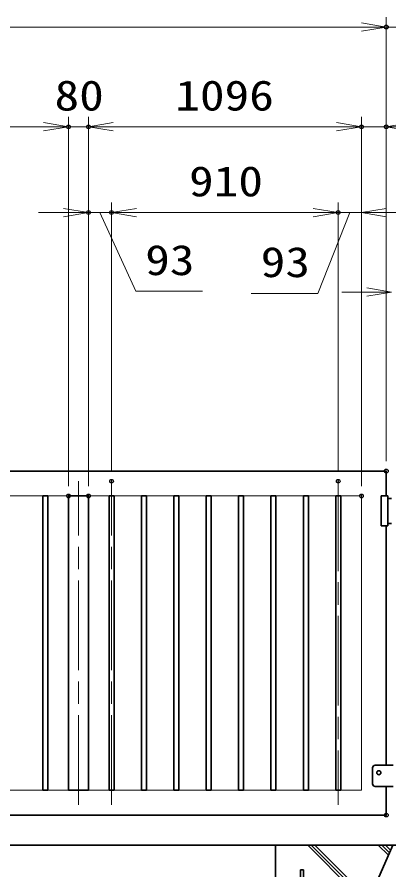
# Model space of a CAD drawing. Units: millimetres at full size. Extents: x -11880 to 11880, y -8400 to 8400.
# Drawn here: x 3992 to 5485, y -546 to 2875 of the extents above; entities that cross this region are included whole.
import ezdxf
from ezdxf.enums import TextEntityAlignment as Align

# ---------------------------------------------------------------- set-up
doc = ezdxf.new("R2010")
doc.units = ezdxf.units.MM
doc.header["$LTSCALE"] = 30
doc.header["$PDMODE"] = 32
doc.header["$PDSIZE"] = 15
doc.linetypes.add('USER1', pattern=[18, 12, -1.5, 3, -1.5])
for name, color, linetype, lineweight in [('0-2_外形線', 7, 'Continuous', 35), ('0-3_軸線', 200, 'USER1', 15), ('0-4_細線', 2, 'Continuous', 35), ('0-5_寸法線', 4, 'Continuous', 18), ('0-6_0', 7, 'Continuous', 18), ('0-E_ハッチング', 253, 'Continuous', 13)]:
    doc.layers.add(name, color=color, linetype=linetype, lineweight=lineweight)
doc.layers.add('0-7_Defpoints', color=7, linetype='Continuous')
doc.styles.add('ＭＳ ゴシック', font='')
doc.styles.get('ＭＳ ゴシック').set_extended_font_data('MS Gothic')

# ---------------------------------------------------------------- blocks, each defined once
blk = doc.blocks.new('_Open')
at = {"layer": '0-6_0', "color": 4}
blk.add_line((-30, 5), (0, 0), dxfattribs=at)
blk.add_lwpolyline([(-30, -5), (0, 0), (-30, 0)], dxfattribs=at)
blk = doc.blocks.new('fgdffhfhhg')
at = {"layer": '0-2_外形線'}
blk.add_line((-3861, 0), (-6237, -5430), dxfattribs=at)
blk.add_lwpolyline([(-18000, 0), (18000, 0), (18000, -6000), (-18000, -6000)], close=True, dxfattribs=at)
at = {"layer": '0-4_細線'}
for p, q in [((-15000, -29610), (-15000, -3000)), ((-15000, -3000), (-14610, -3000)), ((-14610, -3000), (-14610, -29610))]:
    blk.add_line(p, q, dxfattribs=at)
at = {"layer": '0-E_ハッチング'}
for p, q in [((-8115.7, -6000), (-14115.7, 0)), ((-7680.7, -6000), (-13680.7, 0)), ((-7500, -5745.7), (-13245.7, 0)), ((-4399.6, -1230.8), (-5630.4, 0)), ((-4267.2, -928.2), (-5195.4, 0)), ((-4134.8, -625.6), (-4760.4, 0))]:
    blk.add_line(p, q, dxfattribs=at)

msp = doc.modelspace()

# ---------------------------------------------------------------- linework, layer by layer
at = {"layer": '0-2_外形線'}
for p, q in [((5474.01, 1053.97), (5474.01, 953.97)), ((5454.01, 953.97), (5480.01, 953.97)), ((5454.01, 833.97), (5454.01, 953.97)), ((5480.01, 953.97), (5480.01, 833.97)), ((5495.31, 943.97), (5480.01, 943.97)), ((5480.01, 833.97), (5454.01, 833.97)), ((5474.01, 833.97), (5474.01, -126.03)), ((5480.01, 843.97), (5495.31, 843.97)), ((5419.01, -136.03), (5419.01, -201.03)), ((5501.51, -126.03), (5429.01, -126.03)), ((5429.01, -211.03), (5501.51, -211.03)), ((5474.01, -211.03), (5474.01, -326.03)), ((-1248.99, -446.03), (6229.01, -446.03)), ((-1248.99, -446.03), (6204.16, -446.03))]:
    msp.add_line(p, q, dxfattribs=at)
for points in [[(5474.01, 1053.97), (-525.99, 1053.97), (-525.99, 486.47)], [(5474.01, -326.03), (-525.99, -326.03), (-525.99, 421.47)]]:
    msp.add_lwpolyline(points, dxfattribs=at)
for points in [[(4095.01, -226.03), (4115.01, -226.03), (4115.01, 953.97), (4095.01, 953.97)], [(4278.01, 953.97), (4198.01, 953.97), (4198.01, -226.03), (4278.01, -226.03)], [(4381.01, -226.03), (4361.01, -226.03), (4361.01, 953.97), (4381.01, 953.97)], [(4511.01, -226.03), (4491.01, -226.03), (4491.01, 953.97), (4511.01, 953.97)], [(4641.01, -226.03), (4621.01, -226.03), (4621.01, 953.97), (4641.01, 953.97)], [(4751.01, -226.03), (4771.01, -226.03), (4771.01, 953.97), (4751.01, 953.97)], [(4881.01, -226.03), (4901.01, -226.03), (4901.01, 953.97), (4881.01, 953.97)], [(5011.01, -226.03), (5031.01, -226.03), (5031.01, 953.97), (5011.01, 953.97)], [(5141.01, -226.03), (5161.01, -226.03), (5161.01, 953.97), (5141.01, 953.97)], [(5271.01, -226.03), (5291.01, -226.03), (5291.01, 953.97), (5271.01, 953.97)]]:
    msp.add_lwpolyline(points, close=True, dxfattribs=at)
for centre, start, end in [((5429.01, -136.03), 90, 180), ((5429.01, -201.03), 180, 270)]:
    msp.add_arc(centre, 10, start, end, dxfattribs=at)
at = {"layer": '0-3_軸線'}
for p, q in [((4238.01, -285.03), (4238.01, 1012.97)), ((4371.01, -285.03), (4371.01, 1012.97)), ((5281.01, 1012.97), (5281.01, -285.03))]:
    msp.add_line(p, q, dxfattribs=at)
at = {"layer": '0-4_細線'}
msp.add_circle((5444.01, -156.03), 8, dxfattribs=at)
at = {"layer": '0-5_寸法線'}
for p, q in [((5474.01, 1093.97), (5474.01, 2875.01)), ((5474.01, 1093.97), (5474.01, 2875.01)), ((-525.99, 2835.01), (5474.01, 2835.01)), ((5374.01, 2835.01), (5274.01, 2835.01)), ((5629.01, 2835.01), (5474.01, 2835.01)), ((4198.01, 993.97), (4198.01, 2475.01)), ((4198.01, 993.97), (4198.01, 2475.01)), ((4278.01, 993.97), (4278.01, 2475.01)), ((4278.01, 993.97), (4278.01, 2475.01)), ((5374.01, 993.97), (5374.01, 2475.01)), ((5374.01, 993.97), (5374.01, 2475.01)), ((5474.01, 1093.97), (5474.01, 2475.01)), ((3102.01, 2435.01), (4198.01, 2435.01)), ((4098.01, 2435.01), (3998.01, 2435.01)), ((4198.01, 2435.01), (4278.01, 2435.01)), ((4278.01, 2435.01), (5374.01, 2435.01)), ((4378.01, 2435.01), (4478.01, 2435.01)), ((5274.01, 2435.01), (5174.01, 2435.01)), ((5374.01, 2435.01), (5474.01, 2435.01)), ((4278.01, 993.97), (4278.01, 2130.76)), ((4371.01, 1052.97), (4371.01, 2130.76)), ((4371.01, 1052.97), (4371.01, 2130.76)), ((5281.01, 1052.97), (5281.01, 2130.76)), ((5281.01, 1052.97), (5281.01, 2130.76)), ((5374.01, 993.97), (5374.01, 2130.76)), ((4178.01, 2090.76), (4078.01, 2090.76)), ((4371.01, 2090.76), (4278.01, 2090.76)), ((5281.01, 2090.76), (4371.01, 2090.76)), ((4471.01, 2090.76), (4571.01, 2090.76)), ((5181.01, 2090.76), (5081.01, 2090.76)), ((5374.01, 2090.76), (5281.01, 2090.76)), ((5474.01, 2090.76), (5574.01, 2090.76)), ((5395.31, 1771.78), (5295.31, 1771.78))]:
    msp.add_line(p, q, dxfattribs=at)
for points in [[(4324.51, 2090.76), (4468.45, 1774.86), (4735.65, 1774.86)], [(5327.51, 2090.76), (5199.33, 1766.78), (4932.13, 1766.78)]]:
    msp.add_lwpolyline(points, dxfattribs=at)
at = {"layer": '0-6_0'}
msp.add_line((-425.99, 953.97), (5374.01, 953.97), dxfattribs=at)
msp.add_lwpolyline([(5374.01, 953.97), (5374.01, -226.03), (-425.99, -226.03), (-425.99, -5.53)], dxfattribs=at)
at = {"layer": '0-7_Defpoints'}
for p in [(5474.01, 2835.01), (4198.01, 2435.01), (4278.01, 2435.01), (5374.01, 2435.01), (5474.01, 2435.01), (4278.01, 2090.76), (4371.01, 2090.76), (5281.01, 2090.76), (5474.01, 1053.97), (5474.01, 1053.97), (4371.01, 1012.97), (5281.01, 1012.97), (4198.01, 953.97), (4278.01, 953.97), (5374.01, 953.97), (5474.01, -326.03)]:
    msp.add_point(p, dxfattribs=at)

# ---------------------------------------------------------------- block references
at = {"layer": '0-2_外形線', "xscale": 0.03333333, "yscale": 0.03333333}
msp.add_blockref('fgdffhfhhg', (5629.01, -446.03), dxfattribs=at)
at = {"layer": '0-5_寸法線', "xscale": 3.333333, "yscale": 3.333333}
for p in [(5474.01, 2835.01), (5474.01, 2835.01), (4198.01, 2435.01), (4198.01, 2435.01), (5374.01, 2435.01), (5374.01, 2435.01), (4278.01, 2090.76), (5281.01, 2090.76), (5281.01, 2090.76), (5495.31, 1771.78)]:
    msp.add_blockref('_Open', p, dxfattribs=at)
at = {"layer": '0-5_寸法線', "xscale": 3.333333, "yscale": 3.333333, "rotation": 180}
for p in [(4278.01, 2435.01), (4278.01, 2435.01), (5474.01, 2435.01), (4371.01, 2090.76), (4371.01, 2090.76), (5374.01, 2090.76)]:
    msp.add_blockref('_Open', p, dxfattribs=at)

# ---------------------------------------------------------------- texts
at = {"layer": '0-5_寸法線', "color": 254, "style": 'ＭＳ ゴシック', "width": 1.2}
for s, p in [('80', (4142.01, 2463.69)), ('1096', (4626.81, 2463.69)), ('910', (4682.01, 2119.45)), ('93', (4506.05, 1803.55)), ('93', (4969.73, 1795.46))]:
    msp.add_text(s, height=121.2, dxfattribs=at).set_placement(p, align=Align.BOTTOM_LEFT)

doc.saveas('drawing.dxf')
